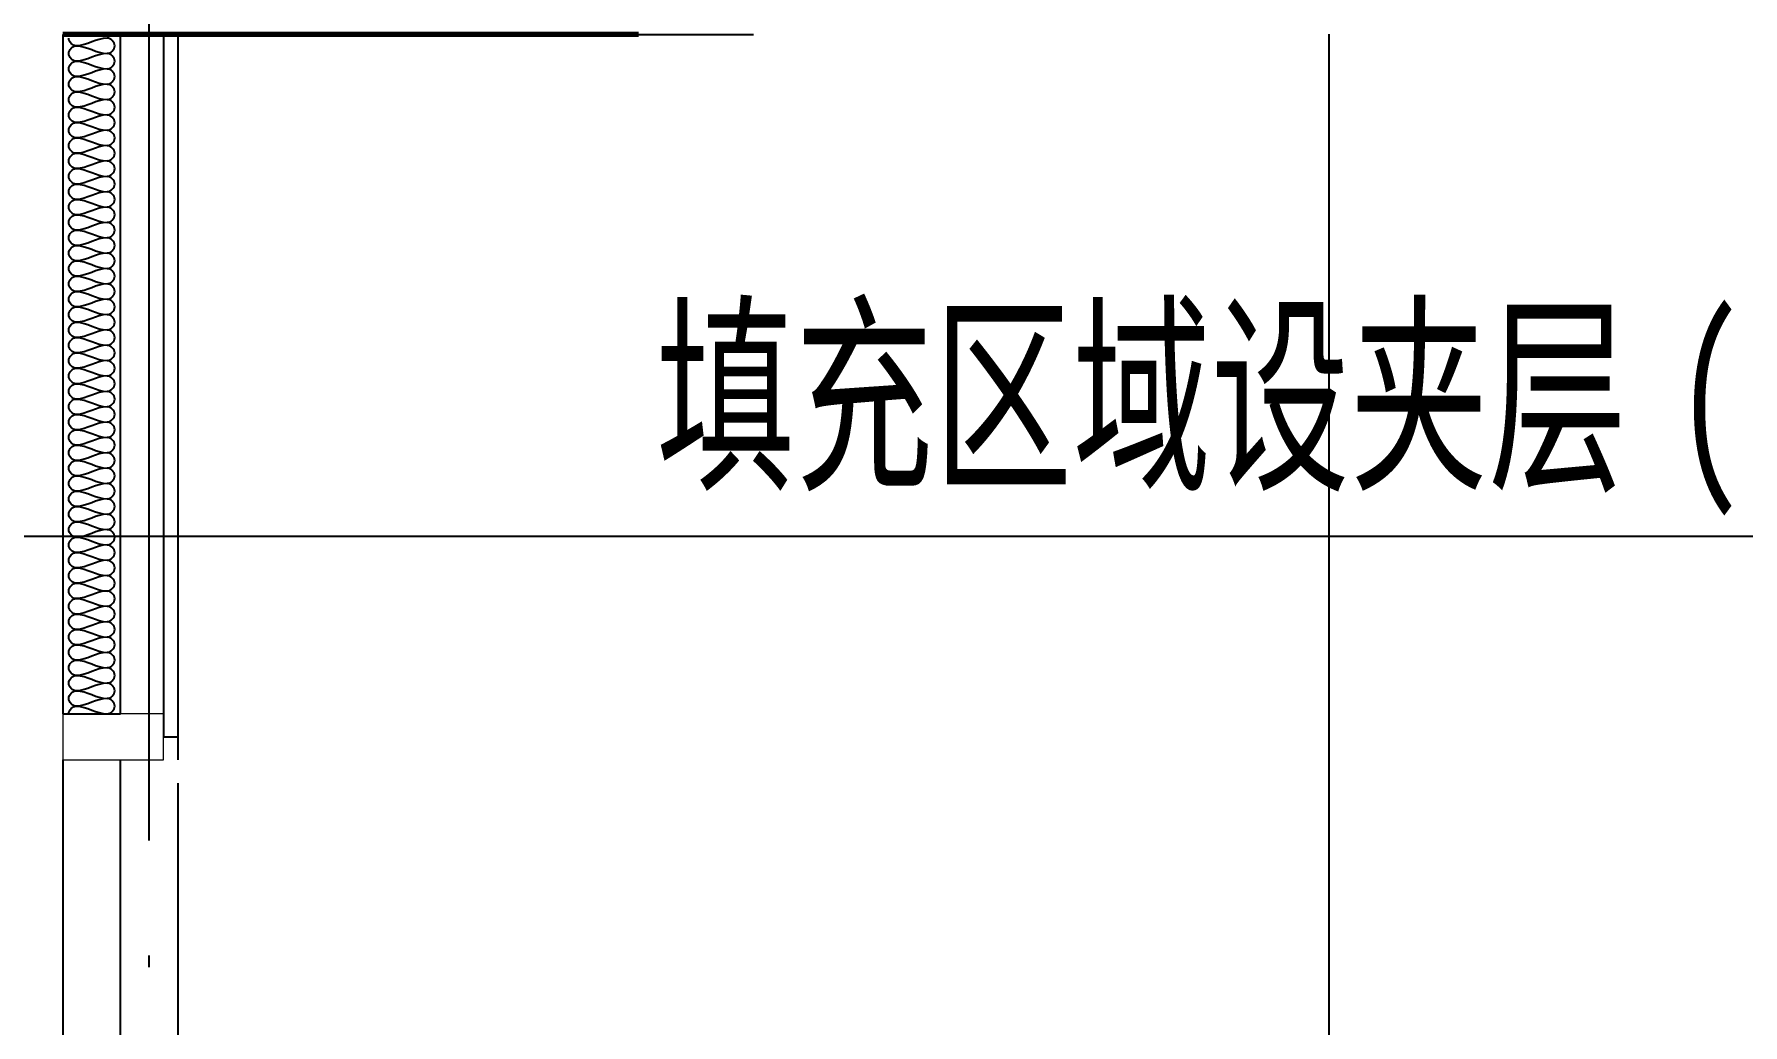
# Model space of a CAD drawing. Header units: millimetres. Extents: x 12325263 to 13848842, y -1463133 to 573208.
# Drawn here: x 12604097 to 12607066, y -613987 to -612267 of the extents above; entities that cross this region are included whole.
import ezdxf

# ---------------------------------------------------------------- set-up
doc = ezdxf.new("R2010")
doc.units = ezdxf.units.MM
doc.header["$LTSCALE"] = 1000
for name, pattern in [('ACAD_ISO02W100', [15, 12, -3]), ('DASHED2', [0.375, 0.25, -0.125]), ('DOTE', [2.42, 2, -0.2, 0.02, -0.2])]:
    doc.linetypes.add(name, pattern=pattern)
for name, color, linetype in [('A-AXIS', 16, 'DOTE'), ('A-DETL-0001', 1, 'Continuous'), ('A-GLAZ', 4, 'Continuous'), ('A-WALL-PATT', 8, 'Continuous'), ('AXIS', 3, 'Continuous'), ('PUB_TEXT', 7, 'Continuous'), ('投影线', 6, 'ACAD_ISO02W100')]:
    doc.layers.add(name, color=color, linetype=linetype)
for name, color, linetype, lineweight in [('A-FLOR-PROJ', 2, 'Continuous', 25), ('A-GENM', 2, 'Continuous', 70), ('A-GENM-PROJ', 2, 'Continuous', 25), ('A-GLAZ-MULL', 4, 'Continuous', 13), ('A-GLAZ-MULL-PROJ', 2, 'Continuous', 13), ('A-GLAZ-PROJ', 2, 'Continuous', 25)]:
    doc.layers.add(name, color=color, linetype=linetype, lineweight=lineweight)
doc.styles.add('宋体', font='', dxfattribs={"width": 0.65})
doc.styles.get('宋体').set_extended_font_data('SimSun')

# ---------------------------------------------------------------- blocks, each defined once
blk = doc.blocks.new('FO-Louver Only with lower mullion - 150 Spacing no glass-V2-810_L1 SE')
at = {"layer": 'A-GENM-PROJ'}
for p, q in [((-225.1, 0), (224.7, 0)), ((224.7, -75), (-225.1, -75))]:
    blk.add_line(p, q, dxfattribs=at)
at = {"layer": 'A-GLAZ'}
for p, q in [((275, 150), (225, 150)), ((225, 150), (225, 0)), ((275, 0), (275, 150)), ((325, -200), (325, 0)), ((224.7, -100), (-225.1, -100)), ((-225.1, -125), (224.7, -125))]:
    blk.add_line(p, q, dxfattribs=at)
blk = doc.blocks.new('System Panel - M3-V6-810_L1 SE')
at = {"layer": 'A-GLAZ'}
for p, q in [((610, 25), (-610, 25)), ((-610, 25), (-610, 0)), ((-610, 0), (610, 0)), ((610, 0), (610, 25))]:
    blk.add_line(p, q, dxfattribs=at)
blk = doc.blocks.new('Rectangular Mullion - 80 X 200mm-V7-810_L1 SE')
at = {"layer": 'A-GLAZ-MULL'}
for p, q in [((-40, -25), (40, -25)), ((-40, -200), (-40, -25)), ((40, -25), (40, -200)), ((40, -200), (-40, -200))]:
    blk.add_line(p, q, dxfattribs=at)
blk = doc.blocks.new('E L1 CANOPY2 - E L1 CANOPY-4298751-810_L1 SE')
at = {"layer": 'A-GENM'}
blk.add_line((-15850, 41120.2), (-14850, 41120.2), dxfattribs=at)
blk = doc.blocks.new('asdfadsgfd')
at = {"layer": 'A-DETL-0001'}
for p, q in [((27877.4, 6595.9), (26157.4, 6595.9)), ((29137.3, 6595.9), (27957.5, 6595.9)), ((27957.5, 6595.9), (27957.5, 6495.9)), ((29137.3, 6495.9), (29137.3, 6595.9)), ((26157.4, 6495.9), (27877.4, 6495.9)), ((27957.5, 6495.9), (29137.3, 6495.9)), ((24897.5, 4395.9), (29137.7, 4395.9))]:
    blk.add_line(p, q, dxfattribs=at)
for points in [[(27957.5, 6585.9), (27963.8, 6585.9), (27970.8, 6578.9), (27970.8, 6572.6)], [(27970.8, 6572.6), (27970.8, 6554.3), (27957.5, 6537.6), (27957.5, 6519.3)], [(27970.8, 6572.6), (27970.8, 6578.9), (27984.2, 6593), (27997.5, 6578.9), (27997.5, 6572.6)], [(27984.2, 6519.3), (27984.2, 6537.6), (27970.8, 6554.3), (27970.8, 6572.6)], [(27997.5, 6572.6), (27997.5, 6554.3), (27984.2, 6537.6), (27984.2, 6519.3)], [(27997.5, 6572.6), (27997.5, 6578.9), (28010.8, 6593), (28024.2, 6578.9), (28024.2, 6572.6)], [(28010.8, 6519.3), (28010.8, 6537.6), (27997.5, 6554.3), (27997.5, 6572.6)], [(28024.2, 6572.6), (28024.2, 6554.3), (28010.8, 6537.6), (28010.8, 6519.3)], [(28024.2, 6572.6), (28024.2, 6578.9), (28037.5, 6593), (28050.8, 6578.9), (28050.8, 6572.6)], [(28037.5, 6519.3), (28037.5, 6537.6), (28024.2, 6554.3), (28024.2, 6572.6)], [(28050.8, 6572.6), (28050.8, 6554.3), (28037.5, 6537.6), (28037.5, 6519.3)], [(28050.8, 6572.6), (28050.8, 6578.9), (28064.2, 6593), (28077.5, 6578.9), (28077.5, 6572.6)], [(28064.2, 6519.3), (28064.2, 6537.6), (28050.8, 6554.3), (28050.8, 6572.6)], [(28077.5, 6572.6), (28077.5, 6554.3), (28064.2, 6537.6), (28064.2, 6519.3)], [(28077.5, 6572.6), (28077.5, 6578.9), (28090.8, 6593), (28104.2, 6578.9), (28104.2, 6572.6)], [(28090.8, 6519.3), (28090.8, 6537.6), (28077.5, 6554.3), (28077.5, 6572.6)], [(28104.2, 6572.6), (28104.2, 6554.3), (28090.8, 6537.6), (28090.8, 6519.3)], [(28104.2, 6572.6), (28104.2, 6578.9), (28117.5, 6593), (28130.8, 6578.9), (28130.8, 6572.6)], [(28117.5, 6519.3), (28117.5, 6537.6), (28104.2, 6554.3), (28104.2, 6572.6)], [(28130.8, 6572.6), (28130.8, 6554.3), (28117.5, 6537.6), (28117.5, 6519.3)], [(28130.8, 6572.6), (28130.8, 6578.9), (28144.2, 6593), (28157.5, 6578.9), (28157.5, 6572.6)], [(28144.2, 6519.3), (28144.2, 6537.6), (28130.8, 6554.3), (28130.8, 6572.6)], [(28157.5, 6572.6), (28157.5, 6554.3), (28144.2, 6537.6), (28144.2, 6519.3)], [(28157.5, 6572.6), (28157.5, 6578.9), (28170.8, 6593), (28184.2, 6578.9), (28184.2, 6572.6)], [(28170.8, 6519.3), (28170.8, 6537.6), (28157.5, 6554.3), (28157.5, 6572.6)], [(28184.2, 6572.6), (28184.2, 6554.3), (28170.8, 6537.6), (28170.8, 6519.3)], [(28184.2, 6572.6), (28184.2, 6578.9), (28197.5, 6593), (28210.8, 6578.9), (28210.8, 6572.6)], [(28197.5, 6519.3), (28197.5, 6537.6), (28184.2, 6554.3), (28184.2, 6572.6)], [(28210.8, 6572.6), (28210.8, 6554.3), (28197.5, 6537.6), (28197.5, 6519.3)], [(28210.8, 6572.6), (28210.8, 6578.9), (28224.2, 6593), (28237.5, 6578.9), (28237.5, 6572.6)], [(28224.2, 6519.3), (28224.2, 6537.6), (28210.8, 6554.3), (28210.8, 6572.6)], [(28237.5, 6572.6), (28237.5, 6554.3), (28224.2, 6537.6), (28224.2, 6519.3)], [(28237.5, 6572.6), (28237.5, 6578.9), (28250.8, 6593), (28264.2, 6578.9), (28264.2, 6572.6)], [(28250.8, 6519.3), (28250.8, 6537.6), (28237.5, 6554.3), (28237.5, 6572.6)], [(28264.2, 6572.6), (28264.2, 6554.3), (28250.8, 6537.6), (28250.8, 6519.3)], [(28264.2, 6572.6), (28264.2, 6578.9), (28277.5, 6593), (28290.8, 6578.9), (28290.8, 6572.6)], [(28277.5, 6519.3), (28277.5, 6537.6), (28264.2, 6554.3), (28264.2, 6572.6)], [(28290.8, 6572.6), (28290.8, 6554.3), (28277.5, 6537.6), (28277.5, 6519.3)], [(28290.8, 6572.6), (28290.8, 6578.9), (28304.2, 6593), (28317.5, 6578.9), (28317.5, 6572.6)], [(28304.2, 6519.3), (28304.2, 6537.6), (28290.8, 6554.3), (28290.8, 6572.6)], [(28317.5, 6572.6), (28317.5, 6554.3), (28304.2, 6537.6), (28304.2, 6519.3)], [(28317.5, 6572.6), (28317.5, 6578.9), (28330.8, 6593), (28344.2, 6578.9), (28344.2, 6572.6)], [(28330.8, 6519.3), (28330.8, 6537.6), (28317.5, 6554.3), (28317.5, 6572.6)], [(28344.2, 6572.6), (28344.2, 6554.3), (28330.8, 6537.6), (28330.8, 6519.3)], [(28344.2, 6572.6), (28344.2, 6578.9), (28357.5, 6593), (28370.8, 6578.9), (28370.8, 6572.6)], [(28357.5, 6519.3), (28357.5, 6537.6), (28344.2, 6554.3), (28344.2, 6572.6)], [(28370.8, 6572.6), (28370.8, 6554.3), (28357.5, 6537.6), (28357.5, 6519.3)], [(28370.8, 6572.6), (28370.8, 6578.9), (28384.2, 6593), (28397.5, 6578.9), (28397.5, 6572.6)], [(28384.2, 6519.3), (28384.2, 6537.6), (28370.8, 6554.3), (28370.8, 6572.6)], [(28397.5, 6572.6), (28397.5, 6554.3), (28384.2, 6537.6), (28384.2, 6519.3)], [(28397.5, 6572.6), (28397.5, 6578.9), (28410.8, 6593), (28424.2, 6578.9), (28424.2, 6572.6)], [(28410.8, 6519.3), (28410.8, 6537.6), (28397.5, 6554.3), (28397.5, 6572.6)], [(28424.2, 6572.6), (28424.2, 6554.3), (28410.8, 6537.6), (28410.8, 6519.3)], [(28424.2, 6572.6), (28424.2, 6578.9), (28437.5, 6593), (28450.8, 6578.9), (28450.8, 6572.6)], [(28437.5, 6519.3), (28437.5, 6537.6), (28424.2, 6554.3), (28424.2, 6572.6)], [(28450.8, 6572.6), (28450.8, 6554.3), (28437.5, 6537.6), (28437.5, 6519.3)], [(28450.8, 6572.6), (28450.8, 6578.9), (28464.2, 6593), (28477.5, 6578.9), (28477.5, 6572.6)], [(28464.2, 6519.3), (28464.2, 6537.6), (28450.8, 6554.3), (28450.8, 6572.6)], [(28477.5, 6572.6), (28477.5, 6554.3), (28464.2, 6537.6), (28464.2, 6519.3)], [(28477.5, 6572.6), (28477.5, 6578.9), (28490.8, 6593), (28504.2, 6578.9), (28504.2, 6572.6)], [(28490.8, 6519.3), (28490.8, 6537.6), (28477.5, 6554.3), (28477.5, 6572.6)], [(28504.2, 6572.6), (28504.2, 6554.3), (28490.8, 6537.6), (28490.8, 6519.3)], [(28504.2, 6572.6), (28504.2, 6578.9), (28517.5, 6593), (28530.8, 6578.9), (28530.8, 6572.6)], [(28517.5, 6519.3), (28517.5, 6537.6), (28504.2, 6554.3), (28504.2, 6572.6)], [(28530.8, 6572.6), (28530.8, 6554.3), (28517.5, 6537.6), (28517.5, 6519.3)], [(28530.8, 6572.6), (28530.8, 6578.9), (28544.2, 6593), (28557.5, 6578.9), (28557.5, 6572.6)], [(28544.2, 6519.3), (28544.2, 6537.6), (28530.8, 6554.3), (28530.8, 6572.6)], [(28557.5, 6572.6), (28557.5, 6554.3), (28544.2, 6537.6), (28544.2, 6519.3)], [(28557.5, 6572.6), (28557.5, 6578.9), (28570.8, 6593), (28584.2, 6578.9), (28584.2, 6572.6)], [(28570.8, 6519.3), (28570.8, 6537.6), (28557.5, 6554.3), (28557.5, 6572.6)], [(28584.2, 6572.6), (28584.2, 6554.3), (28570.8, 6537.6), (28570.8, 6519.3)], [(28584.2, 6572.6), (28584.2, 6578.9), (28597.5, 6593), (28610.8, 6578.9), (28610.8, 6572.6)], [(28597.5, 6519.3), (28597.5, 6537.6), (28584.2, 6554.3), (28584.2, 6572.6)], [(28610.8, 6572.6), (28610.8, 6554.3), (28597.5, 6537.6), (28597.5, 6519.3)], [(28610.8, 6572.6), (28610.8, 6578.9), (28624.2, 6593), (28637.5, 6578.9), (28637.5, 6572.6)], [(28624.2, 6519.3), (28624.2, 6537.6), (28610.8, 6554.3), (28610.8, 6572.6)], [(28637.5, 6572.6), (28637.5, 6554.3), (28624.2, 6537.6), (28624.2, 6519.3)], [(28637.5, 6572.6), (28637.5, 6578.9), (28650.8, 6593), (28664.2, 6578.9), (28664.2, 6572.6)], [(28650.8, 6519.3), (28650.8, 6537.6), (28637.5, 6554.3), (28637.5, 6572.6)], [(28664.2, 6572.6), (28664.2, 6554.3), (28650.8, 6537.6), (28650.8, 6519.3)], [(28664.2, 6572.6), (28664.2, 6578.9), (28677.5, 6593), (28690.8, 6578.9), (28690.8, 6572.6)], [(28677.5, 6519.3), (28677.5, 6537.6), (28664.2, 6554.3), (28664.2, 6572.6)], [(28690.8, 6572.6), (28690.8, 6554.3), (28677.5, 6537.6), (28677.5, 6519.3)], [(28690.8, 6572.6), (28690.8, 6578.9), (28704.2, 6593), (28717.5, 6578.9), (28717.5, 6572.6)], [(28704.2, 6519.3), (28704.2, 6537.6), (28690.8, 6554.3), (28690.8, 6572.6)], [(28717.5, 6572.6), (28717.5, 6554.3), (28704.2, 6537.6), (28704.2, 6519.3)], [(28717.5, 6572.6), (28717.5, 6578.9), (28730.8, 6593), (28744.2, 6578.9), (28744.2, 6572.6)], [(28730.8, 6519.3), (28730.8, 6537.6), (28717.5, 6554.3), (28717.5, 6572.6)], [(28744.2, 6572.6), (28744.2, 6554.3), (28730.8, 6537.6), (28730.8, 6519.3)], [(28744.2, 6572.6), (28744.2, 6578.9), (28757.5, 6593), (28770.8, 6578.9), (28770.8, 6572.6)], [(28757.5, 6519.3), (28757.5, 6537.6), (28744.2, 6554.3), (28744.2, 6572.6)], [(28770.8, 6572.6), (28770.8, 6554.3), (28757.5, 6537.6), (28757.5, 6519.3)], [(28770.8, 6572.6), (28770.8, 6578.9), (28784.2, 6593), (28797.5, 6578.9), (28797.5, 6572.6)], [(28784.2, 6519.3), (28784.2, 6537.6), (28770.8, 6554.3), (28770.8, 6572.6)], [(28797.5, 6572.6), (28797.5, 6554.3), (28784.2, 6537.6), (28784.2, 6519.3)], [(28797.5, 6572.6), (28797.5, 6578.9), (28810.8, 6593), (28824.2, 6578.9), (28824.2, 6572.6)], [(28810.8, 6519.3), (28810.8, 6537.6), (28797.5, 6554.3), (28797.5, 6572.6)], [(28824.2, 6572.6), (28824.2, 6554.3), (28810.8, 6537.6), (28810.8, 6519.3)], [(28824.2, 6572.6), (28824.2, 6578.9), (28837.5, 6593), (28850.8, 6578.9), (28850.8, 6572.6)], [(28837.5, 6519.3), (28837.5, 6537.6), (28824.2, 6554.3), (28824.2, 6572.6)], [(28850.8, 6572.6), (28850.8, 6554.3), (28837.5, 6537.6), (28837.5, 6519.3)], [(28850.8, 6572.6), (28850.8, 6578.9), (28864.2, 6593), (28877.5, 6578.9), (28877.5, 6572.6)], [(28864.2, 6519.3), (28864.2, 6537.6), (28850.8, 6554.3), (28850.8, 6572.6)], [(28877.5, 6572.6), (28877.5, 6554.3), (28864.2, 6537.6), (28864.2, 6519.3)], [(28877.5, 6572.6), (28877.5, 6578.9), (28890.8, 6593), (28904.2, 6578.9), (28904.2, 6572.6)], [(28890.8, 6519.3), (28890.8, 6537.6), (28877.5, 6554.3), (28877.5, 6572.6)], [(28904.2, 6572.6), (28904.2, 6554.3), (28890.8, 6537.6), (28890.8, 6519.3)], [(28904.2, 6572.6), (28904.2, 6578.9), (28917.5, 6593), (28930.8, 6578.9), (28930.8, 6572.6)], [(28917.5, 6519.3), (28917.5, 6537.6), (28904.2, 6554.3), (28904.2, 6572.6)], [(28930.8, 6572.6), (28930.8, 6554.3), (28917.5, 6537.6), (28917.5, 6519.3)], [(28930.8, 6572.6), (28930.8, 6578.9), (28944.2, 6593), (28957.5, 6578.9), (28957.5, 6572.6)], [(28944.2, 6519.3), (28944.2, 6537.6), (28930.8, 6554.3), (28930.8, 6572.6)], [(28957.5, 6572.6), (28957.5, 6554.3), (28944.2, 6537.6), (28944.2, 6519.3)], [(28957.5, 6572.6), (28957.5, 6578.9), (28970.8, 6593), (28984.2, 6578.9), (28984.2, 6572.6)], [(28970.8, 6519.3), (28970.8, 6537.6), (28957.5, 6554.3), (28957.5, 6572.6)], [(28984.2, 6572.6), (28984.2, 6554.3), (28970.8, 6537.6), (28970.8, 6519.3)], [(28984.2, 6572.6), (28984.2, 6578.9), (28997.5, 6593), (29010.8, 6578.9), (29010.8, 6572.6)], [(28997.5, 6519.3), (28997.5, 6537.6), (28984.2, 6554.3), (28984.2, 6572.6)], [(29010.8, 6572.6), (29010.8, 6554.3), (28997.5, 6537.6), (28997.5, 6519.3)], [(29010.8, 6572.6), (29010.8, 6578.9), (29024.2, 6593), (29037.5, 6578.9), (29037.5, 6572.6)], [(29024.2, 6519.3), (29024.2, 6537.6), (29010.8, 6554.3), (29010.8, 6572.6)], [(29037.5, 6572.6), (29037.5, 6554.3), (29024.2, 6537.6), (29024.2, 6519.3)], [(29037.5, 6572.6), (29037.5, 6578.9), (29050.8, 6593), (29064.2, 6578.9), (29064.2, 6572.6)], [(29050.8, 6519.3), (29050.8, 6537.6), (29037.5, 6554.3), (29037.5, 6572.6)], [(29064.2, 6572.6), (29064.2, 6554.3), (29050.8, 6537.6), (29050.8, 6519.3)], [(29064.2, 6572.6), (29064.2, 6578.9), (29077.5, 6593), (29090.8, 6578.9), (29090.8, 6572.6)], [(29077.5, 6519.3), (29077.5, 6537.6), (29064.2, 6554.3), (29064.2, 6572.6)], [(29090.8, 6572.6), (29090.8, 6554.3), (29077.5, 6537.6), (29077.5, 6519.3)], [(29090.8, 6572.6), (29090.8, 6578.9), (29104.2, 6593), (29117.5, 6578.9), (29117.5, 6572.6)], [(29104.2, 6519.3), (29104.2, 6537.6), (29090.8, 6554.3), (29090.8, 6572.6)], [(29117.5, 6572.6), (29117.5, 6554.3), (29104.2, 6537.6), (29104.2, 6519.3)], [(29117.5, 6572.6), (29117.5, 6578.9), (29124.5, 6585.9), (29130.8, 6585.9)], [(29130.8, 6519.3), (29130.8, 6537.6), (29117.5, 6554.3), (29117.5, 6572.6)], [(27957.5, 6519.3), (27957.5, 6513), (27970.8, 6498.9), (27984.2, 6513), (27984.2, 6519.3)], [(27984.2, 6519.3), (27984.2, 6513), (27997.5, 6498.9), (28010.8, 6513), (28010.8, 6519.3)], [(28010.8, 6519.3), (28010.8, 6513), (28024.2, 6498.9), (28037.5, 6513), (28037.5, 6519.3)], [(28037.5, 6519.3), (28037.5, 6513), (28050.8, 6498.9), (28064.2, 6513), (28064.2, 6519.3)], [(28064.2, 6519.3), (28064.2, 6513), (28077.5, 6498.9), (28090.8, 6513), (28090.8, 6519.3)], [(28090.8, 6519.3), (28090.8, 6513), (28104.2, 6498.9), (28117.5, 6513), (28117.5, 6519.3)], [(28117.5, 6519.3), (28117.5, 6513), (28130.8, 6498.9), (28144.2, 6513), (28144.2, 6519.3)], [(28144.2, 6519.3), (28144.2, 6513), (28157.5, 6498.9), (28170.8, 6513), (28170.8, 6519.3)], [(28170.8, 6519.3), (28170.8, 6513), (28184.2, 6498.9), (28197.5, 6513), (28197.5, 6519.3)], [(28197.5, 6519.3), (28197.5, 6513), (28210.8, 6498.9), (28224.2, 6513), (28224.2, 6519.3)], [(28224.2, 6519.3), (28224.2, 6513), (28237.5, 6498.9), (28250.8, 6513), (28250.8, 6519.3)], [(28250.8, 6519.3), (28250.8, 6513), (28264.2, 6498.9), (28277.5, 6513), (28277.5, 6519.3)], [(28277.5, 6519.3), (28277.5, 6513), (28290.8, 6498.9), (28304.2, 6513), (28304.2, 6519.3)], [(28304.2, 6519.3), (28304.2, 6513), (28317.5, 6498.9), (28330.8, 6513), (28330.8, 6519.3)], [(28330.8, 6519.3), (28330.8, 6513), (28344.2, 6498.9), (28357.5, 6513), (28357.5, 6519.3)], [(28357.5, 6519.3), (28357.5, 6513), (28370.8, 6498.9), (28384.2, 6513), (28384.2, 6519.3)], [(28384.2, 6519.3), (28384.2, 6513), (28397.5, 6498.9), (28410.8, 6513), (28410.8, 6519.3)], [(28410.8, 6519.3), (28410.8, 6513), (28424.2, 6498.9), (28437.5, 6513), (28437.5, 6519.3)], [(28437.5, 6519.3), (28437.5, 6513), (28450.8, 6498.9), (28464.2, 6513), (28464.2, 6519.3)], [(28464.2, 6519.3), (28464.2, 6513), (28477.5, 6498.9), (28490.8, 6513), (28490.8, 6519.3)], [(28490.8, 6519.3), (28490.8, 6513), (28504.2, 6498.9), (28517.5, 6513), (28517.5, 6519.3)], [(28517.5, 6519.3), (28517.5, 6513), (28530.8, 6498.9), (28544.2, 6513), (28544.2, 6519.3)], [(28544.2, 6519.3), (28544.2, 6513), (28557.5, 6498.9), (28570.8, 6513), (28570.8, 6519.3)], [(28570.8, 6519.3), (28570.8, 6513), (28584.2, 6498.9), (28597.5, 6513), (28597.5, 6519.3)], [(28597.5, 6519.3), (28597.5, 6513), (28610.8, 6498.9), (28624.2, 6513), (28624.2, 6519.3)], [(28624.2, 6519.3), (28624.2, 6513), (28637.5, 6498.9), (28650.8, 6513), (28650.8, 6519.3)], [(28650.8, 6519.3), (28650.8, 6513), (28664.2, 6498.9), (28677.5, 6513), (28677.5, 6519.3)], [(28677.5, 6519.3), (28677.5, 6513), (28690.8, 6498.9), (28704.2, 6513), (28704.2, 6519.3)], [(28704.2, 6519.3), (28704.2, 6513), (28717.5, 6498.9), (28730.8, 6513), (28730.8, 6519.3)], [(28730.8, 6519.3), (28730.8, 6513), (28744.2, 6498.9), (28757.5, 6513), (28757.5, 6519.3)], [(28757.5, 6519.3), (28757.5, 6513), (28770.8, 6498.9), (28784.2, 6513), (28784.2, 6519.3)], [(28784.2, 6519.3), (28784.2, 6513), (28797.5, 6498.9), (28810.8, 6513), (28810.8, 6519.3)], [(28810.8, 6519.3), (28810.8, 6513), (28824.2, 6498.9), (28837.5, 6513), (28837.5, 6519.3)], [(28837.5, 6519.3), (28837.5, 6513), (28850.8, 6498.9), (28864.2, 6513), (28864.2, 6519.3)], [(28864.2, 6519.3), (28864.2, 6513), (28877.5, 6498.9), (28890.8, 6513), (28890.8, 6519.3)], [(28890.8, 6519.3), (28890.8, 6513), (28904.2, 6498.9), (28917.5, 6513), (28917.5, 6519.3)], [(28917.5, 6519.3), (28917.5, 6513), (28930.8, 6498.9), (28944.2, 6513), (28944.2, 6519.3)], [(28944.2, 6519.3), (28944.2, 6513), (28957.5, 6498.9), (28970.8, 6513), (28970.8, 6519.3)], [(28970.8, 6519.3), (28970.8, 6513), (28984.2, 6498.9), (28997.5, 6513), (28997.5, 6519.3)], [(28997.5, 6519.3), (28997.5, 6513), (29010.8, 6498.9), (29024.2, 6513), (29024.2, 6519.3)], [(29024.2, 6519.3), (29024.2, 6513), (29037.5, 6498.9), (29050.8, 6513), (29050.8, 6519.3)], [(29050.8, 6519.3), (29050.8, 6513), (29064.2, 6498.9), (29077.5, 6513), (29077.5, 6519.3)], [(29077.5, 6519.3), (29077.5, 6513), (29090.8, 6498.9), (29104.2, 6513), (29104.2, 6519.3)], [(29104.2, 6519.3), (29104.2, 6513), (29117.5, 6498.9), (29130.8, 6513), (29130.8, 6519.3)]]:
    blk.add_open_spline(points, degree=3, dxfattribs=at)
at = {"layer": 'A-FLOR-PROJ'}
for p, q in [((26197.4, 6395.9), (27837.4, 6395.9)), ((27877.4, 6395.9), (27917.4, 6395.9))]:
    blk.add_line(p, q, dxfattribs=at)
at = {"layer": 'A-GENM-PROJ', "rotation": 270}
blk.add_blockref('E L1 CANOPY2 - E L1 CANOPY-4298751-810_L1 SE', (-11982.6, -9254.1), dxfattribs=at)
at = {"layer": 'A-GLAZ-MULL-PROJ', "extrusion": (0, 0, -1), "rotation": 180}
blk.add_blockref('Rectangular Mullion - 80 X 200mm-V7-810_L1 SE', (-27917.4, 6395.9), dxfattribs=at)
at = {"layer": 'A-GLAZ-PROJ'}
blk.add_blockref('System Panel - M3-V6-810_L1 SE', (28527.4, 6395.9), dxfattribs=at)
at = {"layer": 'A-GLAZ-PROJ', "rotation": 180}
blk.add_blockref('FO-Louver Only with lower mullion - 150 Spacing no glass-V2-810_L1 SE', (29462.4, 5395.9), dxfattribs=at)
blk = doc.blocks.new('qlzw')
at = {"layer": 'A-AXIS'}
blk.add_line((12470866.8, 979489.8), (12470866.8, 1082089.8), dxfattribs=at)

msp = doc.modelspace()

# ---------------------------------------------------------------- hatches: boundary and pattern name
at = {"layer": 'A-WALL-PATT'}
h = msp.add_hatch(dxfattribs=at)
h.set_pattern_fill('ANSI37', color=252, scale=150)
h.set_pattern_definition([(45, (-400000, 0), (-168.3798023, 168.3798023), []), (135, (-400000, 0), (-168.3798023, -168.3798023), [])])
edge = h.paths.add_edge_path()
edge.add_line((12617170, -539458), (12627664.7, -539458))
edge.add_line((12627664.7, -539458), (12617498.2, -546587.6))
edge.add_line((12617498.2, -546587.6), (12598406.6, -559976.1))
edge.add_line((12598406.6, -559976.1), (12585091.3, -540989.1))
edge.add_line((12585091.3, -540989.1), (12584144.7, -541197.3))
edge.add_line((12584144.7, -541197.3), (12583864.1, -542803.9))
edge.add_arc((12578880.4, -541928.7), 5060, 269.1474, 350.0397, ccw=False)
edge.add_arc((12578698.9, -554127.5), 7140.2, 89.14809, 125.03345)
edge.add_line((12574600, -548281), (12560037.5, -558490.6))
edge.add_line((12560037.5, -558490.6), (12559927.1, -558471.2))
edge.add_line((12559927.1, -558471.2), (12559927.1, -564050))
edge.add_line((12559927.1, -564050), (12558858.8, -564810))
edge.add_line((12558858.8, -564810), (12559927.1, -566333.2))
edge.add_line((12559927.1, -566333.2), (12559927.6, -588159))
edge.add_line((12559927.6, -588159), (12558263.3, -589586.8))
edge.add_line((12558263.3, -589586.8), (12557796.8, -589586.8))
edge.add_line((12557796.8, -589586.8), (12557796.8, -598151.2))
edge.add_line((12557796.8, -598151.2), (12560482.1, -600836.4))
edge.add_arc((12552451.5, -592361.2), 11675.6, 270.02561, 313.45682, ccw=False)
edge.add_line((12552456.7, -604036.8), (12551424.9, -604036.8))
edge.add_arc((12551424.9, -607536.8), 3500, 90, 186.8053)
edge.add_line((12547949.6, -607951.5), (12549871.4, -624055.3))
edge.add_line((12549871.4, -624055.3), (12550966.8, -633201.5))
edge.add_line((12550966.8, -633201.5), (12550966.8, -643886.8))
edge.add_line((12550966.8, -643886.8), (12550966.8, -653386.8))
edge.add_line((12550966.8, -653386.8), (12614072.2, -653386.8))
edge.add_line((12614072.2, -653386.8), (12616970.5, -653386.8))
edge.add_arc((12639113.3, -663769.1), 24455.9, 154.87893, 159.83059)
edge.add_arc((12619069.5, -656056.1), 3000, 166.1263, 249.1464)
edge.add_arc((12632240.8, -621479.9), 40000, 249.14639, 262.18067)
edge.add_line((12626798.8, -661108), (12526241.6, -661108))
edge.add_line((12526241.6, -661108), (12526241.6, -616108))
edge.add_line((12526241.6, -616108), (12504241.6, -616108))
edge.add_line((12504241.6, -616108), (12504241.6, -539458))
edge.add_line((12504241.6, -539458), (12586460, -539458))
edge.add_line((12586460, -539458), (12617170, -539458))

# ---------------------------------------------------------------- linework, layer by layer
at = {"layer": 'AXIS'}
for p, q in [((12602510, -613138), (12605957.8, -613138)), ((12605957.8, -613138), (12608757.8, -613138))]:
    msp.add_line(p, q, dxfattribs=at)

# ---------------------------------------------------------------- block references
at = {"rotation": 90}
msp.add_blockref('asdfadsgfd', (12610742.7, -641404.3), dxfattribs=at)
at = {"layer": '投影线', "linetype": 'DASHED2', "ltscale": 2}
msp.add_blockref('qlzw', (133430, -1631876.5), dxfattribs=at)

# ---------------------------------------------------------------- texts
at = {"layer": 'PUB_TEXT', "style": '宋体', "width": 0.65}
for s, p in [('填充区域设夹层', (12605177.3, -613030)), ('(', (12606946.6, -613030))]:
    msp.add_text(s, height=271.9, dxfattribs=at).set_placement(p)

doc.saveas('drawing.dxf')
